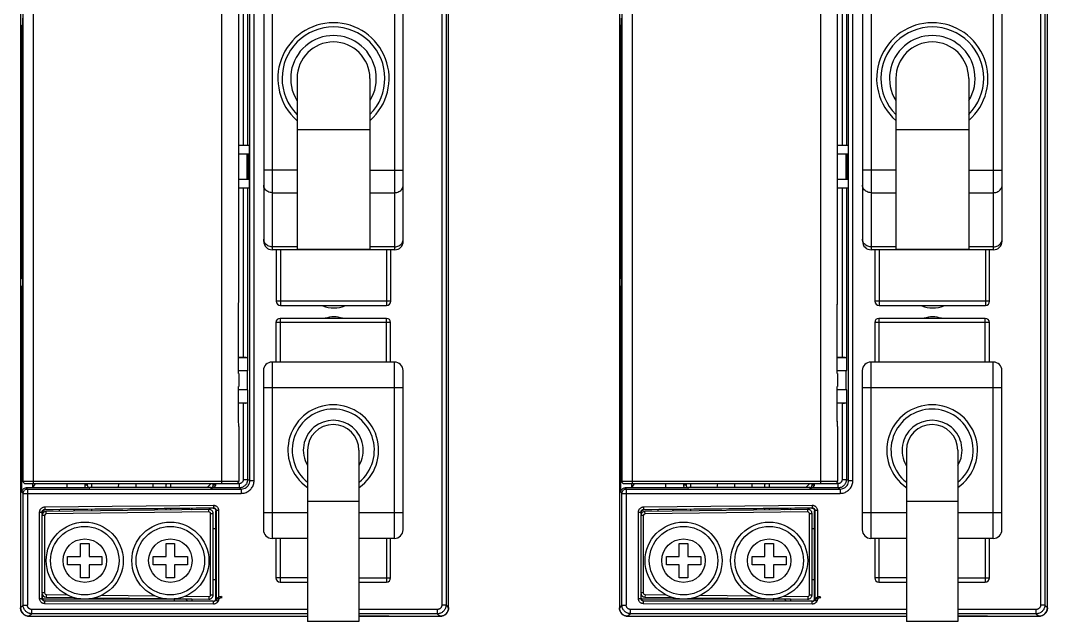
# Model space of a CAD drawing. Header units: millimetres. Extents: x -300 to 4128, y -106 to 2458.
# Drawn here: x 3260.9 to 3380.8, y 1565.4 to 1635.6 of the extents above; entities that cross this region are included whole.
import ezdxf

# ---------------------------------------------------------------- set-up
doc = ezdxf.new("R2010")
doc.units = ezdxf.units.MM

msp = doc.modelspace()

# ---------------------------------------------------------------- linework, layer by layer
at = {"color": 7, "linetype": 'Continuous'}
for p, q in [((3260.868, 1725.922), (3260.868, 1567.027)), ((3310.868, 1567.027), (3310.868, 1725.922)), ((3330.805, 1725.922), (3330.805, 1567.027)), ((3380.805, 1567.027), (3380.805, 1725.922)), ((3310.062, 1692.787), (3310.062, 1567.332)), ((3380, 1692.787), (3380, 1567.332)), ((3310.562, 1692.304), (3310.562, 1567.332)), ((3380.5, 1692.304), (3380.5, 1567.332)), ((3262.353, 1674.527), (3262.353, 1581.527)), ((3284.353, 1674.527), (3284.353, 1581.527)), ((3332.29, 1674.527), (3332.29, 1581.527)), ((3354.29, 1674.527), (3354.29, 1581.527)), ((3261.153, 1674.227), (3261.153, 1581.827)), ((3287.648, 1581.887), (3287.648, 1674.167)), ((3288.148, 1581.887), (3288.148, 1674.167)), ((3331.09, 1674.227), (3331.09, 1581.827)), ((3357.585, 1581.887), (3357.585, 1674.167)), ((3358.085, 1581.887), (3358.085, 1674.167)), ((3286.885, 1659.52), (3286.885, 1621.027)), ((3287.385, 1659.528), (3287.385, 1621.027)), ((3356.822, 1659.519), (3356.822, 1621.027)), ((3357.322, 1659.528), (3357.322, 1621.027)), ((3286.353, 1603.047), (3286.353, 1652.706)), ((3356.29, 1603.047), (3356.29, 1652.706)), ((3290.268, 1648.877), (3290.268, 1608.827)), ((3304.568, 1608.827), (3304.568, 1648.877)), ((3360.205, 1648.877), (3360.205, 1608.827)), ((3374.505, 1608.827), (3374.505, 1648.877)), ((3289.268, 1647.877), (3289.268, 1609.827)), ((3305.568, 1609.827), (3305.568, 1647.877)), ((3359.205, 1647.877), (3359.205, 1609.827)), ((3375.505, 1609.827), (3375.505, 1647.877)), ((3261.095, 1635.088), (3261.034, 1635.027)), ((3261.034, 1633.393), (3261.034, 1635.027)), ((3261.095, 1635.866), (3261.095, 1635.088)), ((3331.032, 1635.088), (3330.971, 1635.027)), ((3330.971, 1633.393), (3330.971, 1635.027)), ((3331.032, 1635.866), (3331.032, 1635.088)), ((3261.153, 1633.512), (3261.032, 1633.391)), ((3261.032, 1605.479), (3261.032, 1633.391)), ((3331.09, 1633.512), (3330.969, 1633.391)), ((3330.969, 1605.479), (3330.969, 1633.391)), ((3293.168, 1628.852), (3293.168, 1608.852)), ((3301.668, 1628.852), (3301.668, 1608.852)), ((3363.105, 1628.852), (3363.105, 1608.852)), ((3371.605, 1628.852), (3371.605, 1608.852)), ((3301.668, 1622.852), (3293.168, 1622.852)), ((3371.605, 1622.852), (3363.105, 1622.852)), ((3287.577, 1621.027), (3286.353, 1621.027)), ((3287.577, 1621.027), (3287.577, 1620.027)), ((3357.515, 1621.027), (3356.29, 1621.027)), ((3357.515, 1621.027), (3357.515, 1620.027)), ((3286.353, 1620.027), (3287.577, 1620.027)), ((3287.308, 1620.027), (3287.308, 1617.027)), ((3287.508, 1617.027), (3287.508, 1620.027)), ((3356.29, 1620.027), (3357.515, 1620.027)), ((3357.245, 1620.027), (3357.245, 1617.027)), ((3357.445, 1617.027), (3357.445, 1620.027)), ((3293.168, 1618.145), (3289.268, 1618.145)), ((3301.668, 1618.145), (3305.568, 1618.145)), ((3363.105, 1618.145), (3359.205, 1618.145)), ((3371.605, 1618.145), (3375.505, 1618.145)), ((3287.577, 1617.027), (3286.353, 1617.027)), ((3287.577, 1617.027), (3287.577, 1616.027)), ((3357.515, 1617.027), (3356.29, 1617.027)), ((3357.515, 1617.027), (3357.515, 1616.027)), ((3287.577, 1616.027), (3286.353, 1616.027)), ((3286.885, 1616.027), (3286.885, 1596.24)), ((3287.385, 1616.027), (3287.385, 1596.231)), ((3357.515, 1616.027), (3356.29, 1616.027)), ((3356.822, 1616.027), (3356.822, 1596.239)), ((3357.322, 1616.027), (3357.322, 1596.231)), ((3290.268, 1615.503), (3293.168, 1615.503)), ((3301.668, 1615.503), (3304.568, 1615.503)), ((3360.205, 1615.503), (3363.105, 1615.503)), ((3371.605, 1615.503), (3374.505, 1615.503)), ((3293.168, 1609.185), (3290.268, 1609.185)), ((3304.568, 1608.827), (3290.268, 1608.827)), ((3290.718, 1608.827), (3290.718, 1602.827)), ((3291.218, 1608.827), (3291.218, 1602.327)), ((3301.668, 1608.852), (3293.168, 1608.852)), ((3304.568, 1609.185), (3301.668, 1609.185)), ((3303.618, 1608.827), (3303.618, 1602.327)), ((3304.118, 1602.827), (3304.118, 1608.827)), ((3363.105, 1609.185), (3360.205, 1609.185)), ((3374.505, 1608.827), (3360.205, 1608.827)), ((3360.655, 1608.827), (3360.655, 1602.827)), ((3361.155, 1608.827), (3361.155, 1602.327)), ((3371.605, 1608.852), (3363.105, 1608.852)), ((3374.505, 1609.185), (3371.605, 1609.185)), ((3373.555, 1608.827), (3373.555, 1602.327)), ((3374.055, 1602.827), (3374.055, 1608.827)), ((3260.868, 1607.527), (3260.906, 1607.527)), ((3260.906, 1598.527), (3260.906, 1607.527)), ((3330.805, 1607.527), (3330.844, 1607.527)), ((3330.844, 1598.527), (3330.844, 1607.527)), ((3261.032, 1605.479), (3261.095, 1605.416)), ((3261.095, 1605.416), (3261.095, 1604.638)), ((3330.969, 1605.479), (3331.032, 1605.416)), ((3331.032, 1605.416), (3331.032, 1604.638)), ((3261.095, 1604.638), (3261.034, 1604.577)), ((3261.034, 1602.943), (3261.034, 1604.577)), ((3331.032, 1604.638), (3330.971, 1604.577)), ((3330.971, 1602.943), (3330.971, 1604.577)), ((3261.153, 1603.062), (3261.032, 1602.941)), ((3261.032, 1585.027), (3261.032, 1602.941)), ((3286.326, 1602.435), (3286.321, 1602.448)), ((3286.321, 1594.377), (3286.321, 1602.448)), ((3286.326, 1594.377), (3286.326, 1602.436)), ((3304.118, 1602.827), (3290.718, 1602.827)), ((3331.09, 1603.062), (3330.969, 1602.941)), ((3330.969, 1585.027), (3330.969, 1602.941)), ((3356.259, 1594.377), (3356.259, 1602.448)), ((3356.263, 1602.435), (3356.259, 1602.448)), ((3356.263, 1594.377), (3356.263, 1602.436)), ((3374.055, 1602.827), (3360.655, 1602.827)), ((3291.218, 1602.327), (3303.618, 1602.327)), ((3361.155, 1602.327), (3373.555, 1602.327)), ((3304.093, 1600.327), (3290.693, 1600.327)), ((3290.693, 1600.327), (3290.693, 1595.727)), ((3303.593, 1600.827), (3291.193, 1600.827)), ((3291.193, 1600.827), (3291.193, 1595.727)), ((3303.593, 1595.727), (3303.593, 1600.827)), ((3304.093, 1595.727), (3304.093, 1600.327)), ((3374.03, 1600.327), (3360.63, 1600.327)), ((3360.63, 1600.327), (3360.63, 1595.727)), ((3373.53, 1600.827), (3361.13, 1600.827)), ((3361.13, 1600.827), (3361.13, 1595.727)), ((3373.53, 1595.727), (3373.53, 1600.827)), ((3374.03, 1595.727), (3374.03, 1600.327)), ((3260.868, 1598.527), (3260.906, 1598.527)), ((3330.805, 1598.527), (3330.844, 1598.527)), ((3286.885, 1596.24), (3286.326, 1596.24)), ((3287.424, 1596.212), (3286.326, 1596.212)), ((3287.385, 1596.231), (3287.424, 1596.212)), ((3287.424, 1594.717), (3287.424, 1596.212)), ((3290.243, 1595.727), (3290.243, 1575.127)), ((3304.543, 1595.727), (3290.243, 1595.727)), ((3304.543, 1575.127), (3304.543, 1595.727)), ((3356.822, 1596.239), (3356.263, 1596.239)), ((3357.361, 1596.212), (3356.263, 1596.212)), ((3357.322, 1596.231), (3357.361, 1596.212)), ((3357.361, 1594.717), (3357.361, 1596.212)), ((3374.48, 1595.727), (3360.18, 1595.727)), ((3360.18, 1595.727), (3360.18, 1575.127)), ((3374.48, 1575.127), (3374.48, 1595.727)), ((3286.321, 1594.377), (3286.353, 1594.377)), ((3286.326, 1594.717), (3287.424, 1594.717)), ((3287.368, 1594.69), (3286.326, 1594.69)), ((3286.353, 1594.377), (3286.353, 1592.877)), ((3287.368, 1594.69), (3287.424, 1594.717)), ((3287.368, 1592.49), (3287.368, 1594.69)), ((3289.243, 1594.727), (3289.243, 1576.127)), ((3305.543, 1576.127), (3305.543, 1594.727)), ((3356.259, 1594.377), (3356.29, 1594.377)), ((3356.263, 1594.717), (3357.361, 1594.717)), ((3357.305, 1594.689), (3356.263, 1594.689)), ((3356.29, 1594.377), (3356.29, 1592.877)), ((3357.305, 1594.689), (3357.361, 1594.717)), ((3357.305, 1592.489), (3357.305, 1594.689)), ((3359.18, 1594.727), (3359.18, 1576.127)), ((3375.48, 1576.127), (3375.48, 1594.727)), ((3286.321, 1592.877), (3286.353, 1592.877)), ((3286.321, 1588.806), (3286.321, 1592.877)), ((3286.326, 1588.818), (3286.326, 1592.877)), ((3356.259, 1592.877), (3356.29, 1592.877)), ((3356.259, 1588.806), (3356.259, 1592.877)), ((3356.263, 1588.818), (3356.263, 1592.877)), ((3287.368, 1592.49), (3286.326, 1592.49)), ((3287.424, 1592.462), (3286.326, 1592.462)), ((3287.368, 1592.49), (3287.424, 1592.462)), ((3287.424, 1590.967), (3287.424, 1592.462)), ((3305.543, 1592.727), (3289.243, 1592.727)), ((3357.305, 1592.489), (3356.263, 1592.489)), ((3357.361, 1592.462), (3356.263, 1592.462)), ((3357.305, 1592.489), (3357.361, 1592.462)), ((3357.361, 1590.967), (3357.361, 1592.462)), ((3375.48, 1592.727), (3359.18, 1592.727)), ((3286.326, 1590.967), (3287.424, 1590.967)), ((3286.885, 1590.94), (3286.326, 1590.94)), ((3286.885, 1590.94), (3286.885, 1582.018)), ((3287.385, 1590.948), (3287.424, 1590.967)), ((3287.385, 1590.948), (3287.385, 1582.018)), ((3356.263, 1590.967), (3357.361, 1590.967)), ((3356.822, 1590.939), (3356.263, 1590.939)), ((3356.822, 1590.939), (3356.822, 1582.018)), ((3357.322, 1590.948), (3357.361, 1590.967)), ((3357.322, 1590.948), (3357.322, 1582.018)), ((3286.321, 1588.806), (3286.326, 1588.819)), ((3286.353, 1588.206), (3286.353, 1581.827)), ((3356.259, 1588.806), (3356.263, 1588.819)), ((3356.29, 1588.206), (3356.29, 1581.827)), ((3261.153, 1585.027), (3261.032, 1585.027)), ((3261.034, 1580.527), (3261.034, 1585.027)), ((3294.393, 1585.427), (3294.393, 1565.427)), ((3300.393, 1585.427), (3300.393, 1565.427)), ((3331.09, 1585.027), (3330.969, 1585.027)), ((3330.971, 1580.527), (3330.971, 1585.027)), ((3364.33, 1585.427), (3364.33, 1565.427)), ((3370.33, 1585.427), (3370.33, 1565.427)), ((3286.885, 1582.018), (3287.385, 1582.018)), ((3287.648, 1581.887), (3287.385, 1582.018)), ((3356.822, 1582.018), (3357.322, 1582.018)), ((3357.585, 1581.887), (3357.322, 1582.018)), ((3261.153, 1581.827), (3286.353, 1581.827)), ((3261.453, 1581.527), (3286.053, 1581.527)), ((3268.446, 1581.027), (3261.534, 1581.027)), ((3261.534, 1581.027), (3261.673, 1580.887)), ((3261.673, 1580.887), (3261.673, 1567.332)), ((3261.673, 1580.887), (3286.648, 1580.887)), ((3262.58, 1581.527), (3262.268, 1581.027)), ((3262.268, 1581.527), (3262.268, 1581.027)), ((3266.268, 1581.527), (3266.268, 1581.027)), ((3268.363, 1581.527), (3268.363, 1581.332)), ((3268.663, 1581.332), (3268.363, 1581.332)), ((3268.663, 1581.527), (3268.663, 1581.332)), ((3283.106, 1581.065), (3268.93, 1581.065)), ((3268.963, 1581.032), (3268.93, 1581.065)), ((3269.168, 1581.527), (3269.168, 1581.065)), ((3272.281, 1581.065), (3272.387, 1581.527)), ((3274.368, 1581.065), (3274.368, 1581.527)), ((3276.368, 1581.065), (3276.368, 1581.527)), ((3277.868, 1581.065), (3277.868, 1581.527)), ((3278.368, 1581.527), (3278.368, 1581.065)), ((3282.656, 1581.065), (3283.118, 1581.527)), ((3283.059, 1581.018), (3283.106, 1581.065)), ((3286.385, 1581.018), (3283.059, 1581.018)), ((3286.385, 1581.518), (3286.053, 1581.518)), ((3286.385, 1581.518), (3286.385, 1581.018)), ((3286.648, 1580.887), (3286.385, 1581.018)), ((3286.648, 1580.887), (3286.648, 1580.387)), ((3287.648, 1581.887), (3288.148, 1581.887)), ((3331.09, 1581.827), (3356.29, 1581.827)), ((3331.39, 1581.527), (3355.99, 1581.527)), ((3331.471, 1581.027), (3331.611, 1580.887)), ((3338.383, 1581.027), (3331.471, 1581.027)), ((3331.611, 1580.887), (3331.611, 1567.332)), ((3331.611, 1580.887), (3356.585, 1580.887)), ((3332.205, 1581.527), (3332.205, 1581.027)), ((3332.518, 1581.527), (3332.205, 1581.027)), ((3336.205, 1581.527), (3336.205, 1581.027)), ((3338.3, 1581.527), (3338.3, 1581.332)), ((3338.6, 1581.332), (3338.3, 1581.332)), ((3338.6, 1581.527), (3338.6, 1581.332)), ((3338.9, 1581.032), (3338.867, 1581.065)), ((3353.043, 1581.065), (3338.867, 1581.065)), ((3339.105, 1581.527), (3339.105, 1581.065)), ((3342.218, 1581.065), (3342.324, 1581.527)), ((3344.305, 1581.065), (3344.305, 1581.527)), ((3346.305, 1581.065), (3346.305, 1581.527)), ((3347.805, 1581.065), (3347.805, 1581.527)), ((3348.305, 1581.527), (3348.305, 1581.065)), ((3352.594, 1581.065), (3353.055, 1581.527)), ((3352.996, 1581.018), (3353.043, 1581.065)), ((3356.322, 1581.018), (3352.996, 1581.018)), ((3356.322, 1581.518), (3355.99, 1581.518)), ((3356.322, 1581.518), (3356.322, 1581.018)), ((3356.585, 1580.887), (3356.322, 1581.018)), ((3356.585, 1580.887), (3356.585, 1580.387)), ((3357.585, 1581.887), (3358.085, 1581.887)), ((3261.034, 1580.527), (3261.173, 1580.387)), ((3261.173, 1567.332), (3261.173, 1580.387)), ((3261.173, 1580.387), (3286.648, 1580.387)), ((3330.971, 1580.527), (3331.111, 1580.387)), ((3331.111, 1567.332), (3331.111, 1580.387)), ((3331.111, 1580.387), (3356.585, 1580.387)), ((3263.69, 1578.801), (3283.395, 1578.996)), ((3263.69, 1578.801), (3263.693, 1578.501)), ((3263.693, 1578.501), (3283.398, 1578.696)), ((3282.862, 1578.521), (3263.862, 1578.283)), ((3265.368, 1578.484), (3265.368, 1578.302)), ((3267.168, 1578.325), (3267.168, 1578.502)), ((3269.168, 1578.521), (3269.168, 1578.35)), ((3277.868, 1578.458), (3277.868, 1578.606)), ((3278.368, 1578.611), (3278.368, 1578.465)), ((3280.077, 1578.486), (3280.22, 1578.629)), ((3280.793, 1578.495), (3280.934, 1578.636)), ((3282.865, 1578.221), (3282.862, 1578.521)), ((3283.395, 1578.996), (3283.398, 1578.696)), ((3283.668, 1578.362), (3283.701, 1578.396)), ((3283.701, 1578.396), (3283.701, 1568.056)), ((3284.001, 1578.396), (3283.701, 1578.396)), ((3284.001, 1578.396), (3284.001, 1568.056)), ((3300.393, 1579.427), (3294.393, 1579.427)), ((3333.628, 1578.801), (3353.333, 1578.996)), ((3333.628, 1578.801), (3333.631, 1578.501)), ((3333.631, 1578.501), (3353.336, 1578.696)), ((3352.799, 1578.521), (3333.799, 1578.283)), ((3335.305, 1578.484), (3335.305, 1578.302)), ((3337.105, 1578.324), (3337.105, 1578.502)), ((3339.105, 1578.521), (3339.105, 1578.349)), ((3347.805, 1578.458), (3347.805, 1578.606)), ((3348.305, 1578.611), (3348.305, 1578.464)), ((3350.014, 1578.486), (3350.157, 1578.629)), ((3350.73, 1578.495), (3350.871, 1578.636)), ((3352.803, 1578.221), (3352.799, 1578.521)), ((3353.333, 1578.996), (3353.336, 1578.696)), ((3353.605, 1578.362), (3353.638, 1578.396)), ((3353.638, 1578.396), (3353.638, 1568.056)), ((3353.938, 1578.396), (3353.638, 1578.396)), ((3353.938, 1578.396), (3353.938, 1568.056)), ((3370.33, 1579.427), (3364.33, 1579.427)), ((3263.096, 1568.105), (3263.096, 1578.201)), ((3263.096, 1578.201), (3263.396, 1578.201)), ((3263.368, 1577.783), (3263.368, 1568.771)), ((3263.668, 1577.783), (3263.368, 1577.783)), ((3263.396, 1577.927), (3263.396, 1578.201)), ((3263.429, 1578.01), (3263.429, 1578.168)), ((3263.455, 1578.048), (3263.455, 1578.17)), ((3263.668, 1577.783), (3263.668, 1568.771)), ((3263.865, 1577.983), (3263.862, 1578.283)), ((3282.865, 1578.221), (3263.865, 1577.983)), ((3283.068, 1568.533), (3283.068, 1578.021)), ((3283.068, 1578.021), (3283.368, 1578.021)), ((3283.368, 1568.533), (3283.368, 1578.021)), ((3283.668, 1568.077), (3283.668, 1578.351)), ((3294.393, 1578.127), (3289.243, 1578.127)), ((3305.543, 1578.127), (3300.393, 1578.127)), ((3333.034, 1568.105), (3333.034, 1578.201)), ((3333.034, 1578.201), (3333.334, 1578.201)), ((3333.305, 1577.783), (3333.305, 1568.771)), ((3333.605, 1577.783), (3333.305, 1577.783)), ((3333.334, 1577.927), (3333.334, 1578.201)), ((3333.367, 1578.01), (3333.367, 1578.168)), ((3333.392, 1578.048), (3333.392, 1578.17)), ((3333.605, 1577.783), (3333.605, 1568.771)), ((3333.803, 1577.983), (3333.799, 1578.283)), ((3352.803, 1578.221), (3333.803, 1577.983)), ((3353.005, 1568.533), (3353.005, 1578.021)), ((3353.005, 1578.021), (3353.305, 1578.021)), ((3353.305, 1568.533), (3353.305, 1578.021)), ((3353.605, 1568.077), (3353.605, 1578.351)), ((3364.33, 1578.127), (3359.18, 1578.127)), ((3375.48, 1578.127), (3370.33, 1578.127)), ((3283.368, 1576.277), (3283.668, 1576.277)), ((3353.305, 1576.277), (3353.605, 1576.277)), ((3294.393, 1575.127), (3290.243, 1575.127)), ((3290.693, 1575.127), (3290.693, 1570.527)), ((3291.193, 1575.127), (3291.193, 1570.027)), ((3304.543, 1575.127), (3300.393, 1575.127)), ((3303.593, 1575.127), (3303.593, 1570.027)), ((3304.093, 1570.527), (3304.093, 1575.127)), ((3364.33, 1575.127), (3360.18, 1575.127)), ((3360.63, 1575.127), (3360.63, 1570.527)), ((3361.13, 1575.127), (3361.13, 1570.027)), ((3374.48, 1575.127), (3370.33, 1575.127)), ((3373.53, 1575.127), (3373.53, 1570.027)), ((3374.03, 1570.527), (3374.03, 1575.127)), ((3267.868, 1574.527), (3268.868, 1574.527)), ((3267.868, 1573.027), (3267.868, 1574.527)), ((3268.868, 1574.527), (3268.868, 1573.027)), ((3277.868, 1574.527), (3278.868, 1574.527)), ((3277.868, 1573.027), (3277.868, 1574.527)), ((3278.868, 1574.527), (3278.868, 1573.027)), ((3337.805, 1574.527), (3338.805, 1574.527)), ((3337.805, 1573.027), (3337.805, 1574.527)), ((3338.805, 1574.527), (3338.805, 1573.027)), ((3347.805, 1574.527), (3348.805, 1574.527)), ((3347.805, 1573.027), (3347.805, 1574.527)), ((3348.805, 1574.527), (3348.805, 1573.027)), ((3266.368, 1573.027), (3267.868, 1573.027)), ((3266.368, 1572.027), (3266.368, 1573.027)), ((3268.868, 1573.027), (3270.368, 1573.027)), ((3270.368, 1573.027), (3270.368, 1572.027)), ((3276.368, 1573.027), (3277.868, 1573.027)), ((3276.368, 1572.027), (3276.368, 1573.027)), ((3278.868, 1573.027), (3280.368, 1573.027)), ((3280.368, 1573.027), (3280.368, 1572.027)), ((3336.305, 1573.027), (3337.805, 1573.027)), ((3336.305, 1572.027), (3336.305, 1573.027)), ((3338.805, 1573.027), (3340.305, 1573.027)), ((3340.305, 1573.027), (3340.305, 1572.027)), ((3346.305, 1573.027), (3347.805, 1573.027)), ((3346.305, 1572.027), (3346.305, 1573.027)), ((3348.805, 1573.027), (3350.305, 1573.027)), ((3350.305, 1573.027), (3350.305, 1572.027)), ((3267.868, 1572.027), (3266.368, 1572.027)), ((3267.868, 1570.527), (3267.868, 1572.027)), ((3270.368, 1572.027), (3268.868, 1572.027)), ((3268.868, 1572.027), (3268.868, 1570.527)), ((3277.868, 1572.027), (3276.368, 1572.027)), ((3277.868, 1570.527), (3277.868, 1572.027)), ((3280.368, 1572.027), (3278.868, 1572.027)), ((3278.868, 1572.027), (3278.868, 1570.527)), ((3337.805, 1572.027), (3336.305, 1572.027)), ((3337.805, 1570.527), (3337.805, 1572.027)), ((3340.305, 1572.027), (3338.805, 1572.027)), ((3338.805, 1572.027), (3338.805, 1570.527)), ((3347.805, 1572.027), (3346.305, 1572.027)), ((3347.805, 1570.527), (3347.805, 1572.027)), ((3350.305, 1572.027), (3348.805, 1572.027)), ((3348.805, 1572.027), (3348.805, 1570.527)), ((3268.868, 1570.527), (3267.868, 1570.527)), ((3278.868, 1570.527), (3277.868, 1570.527)), ((3283.668, 1570.277), (3283.368, 1570.277)), ((3294.393, 1570.527), (3290.693, 1570.527)), ((3291.193, 1570.027), (3294.393, 1570.027)), ((3300.393, 1570.527), (3304.093, 1570.527)), ((3300.393, 1570.027), (3303.593, 1570.027)), ((3338.805, 1570.527), (3337.805, 1570.527)), ((3348.805, 1570.527), (3347.805, 1570.527)), ((3353.605, 1570.277), (3353.305, 1570.277)), ((3364.33, 1570.527), (3360.63, 1570.527)), ((3361.13, 1570.027), (3364.33, 1570.027)), ((3370.33, 1570.527), (3374.03, 1570.527)), ((3370.33, 1570.027), (3373.53, 1570.027)), ((3263.096, 1568.105), (3263.396, 1568.105)), ((3263.668, 1568.771), (3263.368, 1568.771)), ((3263.396, 1568.105), (3263.396, 1568.627)), ((3263.429, 1568.138), (3263.429, 1568.544)), ((3263.43, 1568.138), (3263.431, 1568.542)), ((3280.868, 1568.027), (3263.459, 1568.027)), ((3263.729, 1567.838), (3263.695, 1567.805)), ((3283.4, 1567.756), (3263.695, 1567.805)), ((3263.695, 1567.505), (3263.695, 1567.805)), ((3283.368, 1567.783), (3263.729, 1567.838)), ((3263.865, 1568.571), (3263.862, 1568.271)), ((3263.862, 1568.271), (3267.072, 1568.231)), ((3263.865, 1568.571), (3266.304, 1568.54)), ((3269.563, 1568.2), (3277.64, 1568.099)), ((3269.668, 1568.198), (3269.668, 1568.127)), ((3269.668, 1568.127), (3274.868, 1568.127)), ((3270.327, 1568.49), (3276.57, 1568.412)), ((3270.489, 1568.027), (3270.599, 1568.127)), ((3273.836, 1568.146), (3273.836, 1568.027)), ((3273.868, 1568.146), (3273.868, 1568.027)), ((3277.28, 1568.103), (3277.308, 1568.073)), ((3278.868, 1567.796), (3278.868, 1568.027)), ((3278.984, 1568.082), (3282.862, 1568.033)), ((3280.074, 1568.368), (3282.865, 1568.333)), ((3280.403, 1567.791), (3280.168, 1568.027)), ((3280.575, 1568.027), (3280.575, 1568.062)), ((3280.868, 1568.058), (3280.868, 1567.79)), ((3282.865, 1568.333), (3282.862, 1568.033)), ((3283.068, 1568.533), (3283.368, 1568.533)), ((3283.4, 1567.756), (3283.367, 1567.789)), ((3283.4, 1567.456), (3283.4, 1567.756)), ((3283.701, 1568.056), (3283.668, 1568.089)), ((3284.001, 1568.056), (3283.701, 1568.056)), ((3283.764, 1567.868), (3283.905, 1567.727)), ((3284.405, 1568.227), (3284.272, 1568.36)), ((3333.034, 1568.105), (3333.334, 1568.105)), ((3333.605, 1568.771), (3333.305, 1568.771)), ((3333.334, 1568.105), (3333.334, 1568.627)), ((3333.367, 1568.138), (3333.367, 1568.544)), ((3333.368, 1568.138), (3333.369, 1568.542)), ((3350.805, 1568.027), (3333.396, 1568.027)), ((3333.632, 1567.505), (3333.633, 1567.805)), ((3333.666, 1567.838), (3333.633, 1567.805)), ((3353.338, 1567.756), (3333.633, 1567.805)), ((3353.305, 1567.783), (3333.666, 1567.838)), ((3333.803, 1568.571), (3333.799, 1568.271)), ((3333.799, 1568.271), (3337.009, 1568.231)), ((3333.803, 1568.571), (3336.241, 1568.54)), ((3339.5, 1568.2), (3347.577, 1568.099)), ((3339.605, 1568.198), (3339.605, 1568.127)), ((3339.605, 1568.127), (3344.805, 1568.127)), ((3340.265, 1568.49), (3346.508, 1568.412)), ((3340.426, 1568.027), (3340.536, 1568.127)), ((3343.773, 1568.146), (3343.773, 1568.027)), ((3343.805, 1568.146), (3343.805, 1568.027)), ((3347.218, 1568.103), (3347.245, 1568.073)), ((3348.805, 1567.796), (3348.805, 1568.027)), ((3348.922, 1568.082), (3352.799, 1568.033)), ((3350.012, 1568.368), (3352.803, 1568.333)), ((3350.341, 1567.791), (3350.105, 1568.027)), ((3350.512, 1568.027), (3350.512, 1568.062)), ((3350.805, 1568.058), (3350.805, 1567.79)), ((3352.803, 1568.333), (3352.799, 1568.033)), ((3353.005, 1568.533), (3353.305, 1568.533)), ((3353.338, 1567.756), (3353.304, 1567.789)), ((3353.337, 1567.456), (3353.338, 1567.756)), ((3353.638, 1568.056), (3353.605, 1568.089)), ((3353.938, 1568.056), (3353.638, 1568.056)), ((3353.701, 1567.868), (3353.843, 1567.727)), ((3354.342, 1568.227), (3354.21, 1568.36)), ((3261.173, 1567.332), (3260.868, 1567.027)), ((3261.173, 1567.332), (3261.673, 1567.332)), ((3294.393, 1566.833), (3262.173, 1566.833)), ((3262.173, 1566.333), (3262.173, 1566.833)), ((3283.4, 1567.456), (3263.695, 1567.505)), ((3309.562, 1566.833), (3300.393, 1566.833)), ((3309.562, 1566.333), (3309.562, 1566.833)), ((3310.562, 1567.332), (3310.062, 1567.332)), ((3310.562, 1567.332), (3310.868, 1567.027)), ((3331.111, 1567.332), (3330.805, 1567.027)), ((3331.111, 1567.332), (3331.611, 1567.332)), ((3364.33, 1566.833), (3332.111, 1566.833)), ((3332.111, 1566.333), (3332.111, 1566.833)), ((3353.337, 1567.456), (3333.632, 1567.505)), ((3379.5, 1566.833), (3370.33, 1566.833)), ((3379.5, 1566.333), (3379.5, 1566.833)), ((3380.5, 1567.332), (3380, 1567.332)), ((3380.5, 1567.332), (3380.805, 1567.027)), ((3262.173, 1566.333), (3261.868, 1566.027)), ((3261.868, 1566.027), (3294.393, 1566.027)), ((3294.393, 1566.333), (3262.173, 1566.333)), ((3300.393, 1565.427), (3294.393, 1565.427)), ((3309.562, 1566.333), (3300.393, 1566.333)), ((3300.393, 1566.065), (3303.868, 1566.065)), ((3300.393, 1566.027), (3309.868, 1566.027)), ((3303.868, 1566.027), (3303.868, 1566.065)), ((3309.562, 1566.333), (3309.868, 1566.027)), ((3332.111, 1566.333), (3331.805, 1566.027)), ((3331.805, 1566.027), (3364.33, 1566.027)), ((3364.33, 1566.333), (3332.111, 1566.333)), ((3370.33, 1565.427), (3364.33, 1565.427)), ((3379.5, 1566.333), (3370.33, 1566.333)), ((3370.33, 1566.065), (3373.805, 1566.065)), ((3370.33, 1566.027), (3379.805, 1566.027)), ((3373.805, 1566.027), (3373.805, 1566.065)), ((3379.5, 1566.333), (3379.805, 1566.027))]:
    msp.add_line(p, q, dxfattribs=at)
for centre, radius in [((3268.368, 1572.527), 4.5), ((3268.368, 1572.527), 4), ((3278.368, 1572.527), 4.5), ((3278.368, 1572.527), 4), ((3338.305, 1572.527), 4.5), ((3338.305, 1572.527), 4), ((3348.305, 1572.527), 4.5), ((3348.305, 1572.527), 4), ((3268.368, 1572.527), 2.537), ((3278.368, 1572.527), 2.537), ((3338.305, 1572.527), 2.537), ((3348.305, 1572.527), 2.537)]:
    msp.add_circle(centre, radius, dxfattribs=at)
for centre, radius, start, end in [((3297.418, 1628.852), 6.5, 311.03496, 228.96504), ((3297.418, 1628.852), 6, 315.2713, 224.72879), ((3367.355, 1628.852), 6.5, 311.03496, 228.96504), ((3367.355, 1628.852), 6, 315.2713, 224.72879), ((3297.418, 1628.852), 5, 328.70037, 211.29963), ((3367.355, 1628.852), 5, 328.70037, 211.29963), ((3297.418, 1628.852), 4.25, 0, 180), ((3367.355, 1628.852), 4.25, 0, 180), ((3290.268, 1609.827), 1, 180, 270), ((3304.568, 1609.827), 1, 270, 0), ((3360.205, 1609.827), 1, 180, 270), ((3374.505, 1609.827), 1, 270, 0), ((3291.218, 1602.827), 0.5, 180, 270), ((3303.618, 1602.827), 0.5, 270, 0), ((3361.155, 1602.827), 0.5, 180, 270), ((3373.555, 1602.827), 0.5, 270, 0), ((3297.468, 1605.352), 3.317, 247.10304, 292.90247), ((3367.405, 1605.352), 3.317, 247.10304, 292.90247), ((3291.193, 1600.327), 0.5, 90, 180), ((3297.468, 1597.677), 3.317, 72.26015, 107.76051), ((3303.593, 1600.327), 0.5, 0, 90), ((3361.13, 1600.327), 0.5, 90, 180), ((3367.405, 1597.677), 3.317, 72.26015, 107.76051), ((3373.53, 1600.327), 0.5, 0, 90), ((3290.243, 1594.727), 1, 90, 180), ((3304.543, 1594.727), 1, 0, 90), ((3360.18, 1594.727), 1, 90, 180), ((3374.48, 1594.727), 1, 0, 90), ((3297.393, 1585.427), 5.3, 304.6163, 235.37235), ((3367.33, 1585.427), 5.3, 304.6163, 235.37235), ((3297.393, 1585.427), 4.8, 308.77013, 231.25459), ((3367.33, 1585.427), 4.8, 308.77013, 231.25459), ((3297.393, 1585.427), 3.5, 329.56273, 210.43727), ((3297.393, 1585.427), 3, 0, 180), ((3367.33, 1585.427), 3.5, 329.56273, 210.43727), ((3367.33, 1585.427), 3, 0, 180), ((3261.453, 1581.827), 0.3, 180, 270), ((3286.053, 1581.827), 0.3, 270, 0), ((3331.39, 1581.827), 0.3, 180, 270), ((3355.99, 1581.827), 0.3, 270, 0), ((3282.868, 1578.021), 0.5, 0, 90.71616), ((3352.805, 1578.021), 0.5, 0, 90.71616), ((3263.868, 1577.783), 0.5, 90.71616, 180), ((3263.868, 1577.783), 0.2, 90.71616, 180), ((3282.868, 1578.021), 0.2, 0, 90.71616), ((3333.805, 1577.783), 0.5, 90.71616, 180), ((3333.805, 1577.783), 0.2, 90.71616, 180), ((3352.805, 1578.021), 0.2, 0, 90.71616), ((3290.243, 1576.127), 1, 180, 270), ((3304.543, 1576.127), 1, 270, 0), ((3360.18, 1576.127), 1, 180, 270), ((3374.48, 1576.127), 1, 270, 0), ((3291.193, 1570.527), 0.5, 180, 270), ((3303.593, 1570.527), 0.5, 270, 0), ((3361.13, 1570.527), 0.5, 180, 270), ((3373.53, 1570.527), 0.5, 270, 0), ((3263.868, 1568.771), 0.5, 180, 269.28384), ((3263.868, 1568.771), 0.2, 180, 269.28384), ((3269.668, 1568.627), 0.5, 246.36286, 270), ((3282.868, 1568.533), 0.5, 269.28384, 0), ((3282.868, 1568.533), 0.2, 269.28384, 0), ((3333.805, 1568.771), 0.5, 180, 269.28384), ((3333.805, 1568.771), 0.2, 180, 269.28384), ((3339.605, 1568.627), 0.5, 246.36286, 270), ((3352.805, 1568.533), 0.5, 269.28384, 0), ((3352.805, 1568.533), 0.2, 269.28384, 0), ((3261.868, 1567.027), 1, 180, 270), ((3309.868, 1567.027), 1, 270, 0), ((3331.805, 1567.027), 1, 180, 270), ((3379.805, 1567.027), 1, 270, 0)]:
    msp.add_arc(centre, radius, start, end, dxfattribs=at)
for points, start_tangent, end_tangent in [([(3261.148, 1634.792), (3261.074, 1634.877), (3261.034, 1635.027)], (-0.7849729, 0.6195301), (0, 1)), ([(3261.153, 1635.089), (3261.119, 1635.089), (3261.095, 1635.088)], (-0.9991369, -0.0415377), (-0.9292574, -0.369433)), ([(3261.148, 1634.917), (3261.135, 1634.938), (3261.095, 1635.088)], (-0.5690216, 0.8223226), (-0.0003046, 1)), ([(3331.085, 1634.791), (3331.011, 1634.877), (3330.971, 1635.027)], (-0.7849729, 0.6195301), (0, 1)), ([(3331.09, 1635.089), (3331.056, 1635.089), (3331.032, 1635.088)], (-0.9991369, -0.0415377), (-0.9292574, -0.369433)), ([(3331.086, 1634.917), (3331.072, 1634.938), (3331.032, 1635.088)], (-0.5690216, 0.8223226), (-0.0003046, 1)), ([(3290.268, 1615.503), (3290.009, 1615.533), (3289.768, 1615.621), (3289.561, 1615.761), (3289.402, 1615.943), (3289.302, 1616.156), (3289.268, 1616.384)], (-1, 0), (0, 1)), ([(3304.568, 1615.503), (3304.827, 1615.533), (3305.068, 1615.621), (3305.275, 1615.761), (3305.434, 1615.943), (3305.534, 1616.156), (3305.568, 1616.384)], (1, 0), (0, 1)), ([(3360.205, 1615.503), (3359.946, 1615.533), (3359.705, 1615.621), (3359.498, 1615.761), (3359.339, 1615.943), (3359.239, 1616.156), (3359.205, 1616.384)], (-1, 0), (0, 1)), ([(3374.505, 1615.503), (3374.764, 1615.533), (3375.005, 1615.621), (3375.212, 1615.761), (3375.371, 1615.943), (3375.471, 1616.156), (3375.505, 1616.384)], (1, 0), (0, 1)), ([(3290.268, 1609.185), (3290.009, 1609.215), (3289.768, 1609.303), (3289.561, 1609.443), (3289.402, 1609.625), (3289.302, 1609.837), (3289.268, 1610.065)], (-1, 0), (0, 1)), ([(3304.568, 1609.185), (3304.827, 1609.215), (3305.068, 1609.303), (3305.275, 1609.443), (3305.434, 1609.625), (3305.534, 1609.837)], (1, 0), (0.2906709, 0.9568231)), ([(3305.534, 1609.837), (3305.568, 1610.065)], (0.2906709, 0.9568231), (0, 1)), ([(3360.205, 1609.185), (3359.946, 1609.215), (3359.705, 1609.303), (3359.498, 1609.442), (3359.339, 1609.625), (3359.239, 1609.837), (3359.205, 1610.065)], (-1, 0), (0, 1)), ([(3374.505, 1609.185), (3374.764, 1609.215), (3375.005, 1609.303), (3375.212, 1609.442), (3375.371, 1609.625), (3375.471, 1609.837)], (1, 0), (0.2906709, 0.9568231)), ([(3375.471, 1609.837), (3375.505, 1610.065)], (0.2906709, 0.9568231), (0, 1)), ([(3261.032, 1605.479), (3261.072, 1605.629), (3261.148, 1605.716)], (0, 1), (0.7901736, 0.612883)), ([(3261.148, 1605.587), (3261.135, 1605.566), (3261.095, 1605.416)], (-0.5690217, -0.8223225), (-0.0003046, -1)), ([(3261.095, 1605.416), (3261.14, 1605.414), (3261.153, 1605.415)], (0.9282475, -0.3719631), (0.9996401, 0.0268277)), ([(3330.969, 1605.479), (3331.009, 1605.629), (3331.085, 1605.716)], (0, 1), (0.7901736, 0.612883)), ([(3331.086, 1605.587), (3331.072, 1605.566), (3331.032, 1605.416)], (-0.5690217, -0.8223225), (-0.0003046, -1)), ([(3331.032, 1605.416), (3331.077, 1605.414), (3331.09, 1605.415)], (0.9282475, -0.3719631), (0.9996401, 0.0268277)), ([(3261.148, 1604.342), (3261.074, 1604.427), (3261.034, 1604.577)], (-0.7849729, 0.6195301), (0, 1)), ([(3261.153, 1604.639), (3261.119, 1604.639), (3261.095, 1604.638)], (-0.9991369, -0.0415377), (-0.9292574, -0.369433)), ([(3261.148, 1604.467), (3261.135, 1604.488), (3261.095, 1604.638)], (-0.5690216, 0.8223226), (-0.0003046, 1)), ([(3331.085, 1604.341), (3331.011, 1604.427), (3330.971, 1604.577)], (-0.7849729, 0.6195301), (0, 1)), ([(3331.09, 1604.639), (3331.056, 1604.639), (3331.032, 1604.638)], (-0.9991369, -0.0415377), (-0.9292574, -0.369433)), ([(3331.086, 1604.467), (3331.072, 1604.488), (3331.032, 1604.638)], (-0.5690216, 0.8223226), (-0.0003046, 1)), ([(3286.321, 1602.448), (3286.345, 1602.74), (3286.353, 1603.047)], (0.1048684, 0.9944861), (0.0001261, 1)), ([(3286.326, 1602.434), (3286.327, 1602.447)], (0.0873967, 0.9961736), (0.085413, 0.9963456)), ([(3286.327, 1602.447), (3286.337, 1602.573), (3286.351, 1602.874), (3286.353, 1603.047)], (0.085413, 0.9963456), (0.000108, 1)), ([(3356.259, 1602.448), (3356.282, 1602.74), (3356.29, 1603.047)], (0.1048684, 0.9944861), (0.0001261, 1)), ([(3356.263, 1602.434), (3356.265, 1602.447)], (0.0873967, 0.9961736), (0.085413, 0.9963456)), ([(3356.265, 1602.447), (3356.274, 1602.573), (3356.288, 1602.874), (3356.29, 1603.047)], (0.085413, 0.9963456), (0.000108, 1)), ([(3287.385, 1596.231), (3287.342, 1596.234), (3287.232, 1596.237), (3287.073, 1596.239), (3286.885, 1596.24)], (-0.8944817, 0.4471046), (-1, 0)), ([(3357.322, 1596.231), (3357.279, 1596.234), (3357.17, 1596.237), (3357.01, 1596.239), (3356.822, 1596.239)], (-0.8944817, 0.4471046), (-1, 0)), ([(3286.885, 1590.94), (3287.073, 1590.94), (3287.232, 1590.942), (3287.342, 1590.945), (3287.385, 1590.948)], (1, 0), (0.8944817, 0.4471046)), ([(3356.822, 1590.939), (3357.01, 1590.94), (3357.17, 1590.942), (3357.279, 1590.945), (3357.322, 1590.948)], (1, 0), (0.8944817, 0.4471046)), ([(3286.353, 1588.206), (3286.344, 1588.518), (3286.321, 1588.806)], (-0.0000029, 1), (-0.1048733, 0.9944856)), ([(3286.327, 1588.807), (3286.326, 1588.82)], (-0.0854524, 0.9963423), (-0.0874217, 0.9961714)), ([(3286.353, 1588.206), (3286.351, 1588.368), (3286.338, 1588.668), (3286.327, 1588.807)], (0.0000387, 1), (-0.0854524, 0.9963423)), ([(3356.29, 1588.206), (3356.282, 1588.518), (3356.259, 1588.806)], (-0.0000029, 1), (-0.1048733, 0.9944856)), ([(3356.265, 1588.807), (3356.263, 1588.82)], (-0.0854524, 0.9963423), (-0.0874217, 0.9961714)), ([(3356.29, 1588.206), (3356.288, 1588.367), (3356.275, 1588.668), (3356.265, 1588.807)], (0.0000387, 1), (-0.0854524, 0.9963423)), ([(3287.385, 1582.018), (3287.376, 1581.889), (3287.352, 1581.764), (3287.311, 1581.641), (3287.25, 1581.517), (3287.167, 1581.396), (3287.059, 1581.28), (3286.922, 1581.175), (3286.759, 1581.091), (3286.576, 1581.037), (3286.385, 1581.018)], (-0.0003135, -1), (-1, -0.0002872)), ([(3286.885, 1582.018), (3286.881, 1581.953), (3286.869, 1581.891), (3286.848, 1581.83), (3286.818, 1581.768), (3286.776, 1581.707), (3286.722, 1581.649), (3286.654, 1581.597), (3286.572, 1581.555), (3286.481, 1581.528), (3286.385, 1581.518)], (-0.0000186, -1), (-1, 0.0000703)), ([(3356.822, 1582.018), (3356.818, 1581.953), (3356.806, 1581.891), (3356.785, 1581.829), (3356.755, 1581.768), (3356.714, 1581.707), (3356.659, 1581.649), (3356.591, 1581.597), (3356.509, 1581.555), (3356.418, 1581.528), (3356.322, 1581.518)], (-0.0000186, -1), (-1, 0.0000703)), ([(3357.322, 1582.018), (3357.314, 1581.889), (3357.289, 1581.764), (3357.248, 1581.641), (3357.187, 1581.517), (3357.105, 1581.396), (3356.996, 1581.28), (3356.859, 1581.175), (3356.696, 1581.091), (3356.514, 1581.037), (3356.322, 1581.018)], (-0.0003135, -1), (-1, -0.0002872)), ([(3261.034, 1580.527), (3261.072, 1580.718), (3261.18, 1580.881), (3261.342, 1580.989), (3261.534, 1581.027)], (0, 1), (1, 0)), ([(3261.173, 1580.387), (3261.183, 1580.485), (3261.216, 1580.59), (3261.278, 1580.694), (3261.375, 1580.788), (3261.507, 1580.859), (3261.673, 1580.887)], (0.0003046, 1), (1, 0.0003046)), ([(3268.363, 1581.332), (3268.367, 1581.264), (3268.38, 1581.189), (3268.405, 1581.11)], (0.0000101, -1), (0.371418, -0.9284658)), ([(3268.405, 1581.11), (3268.446, 1581.027)], (0.371418, -0.9284658), (0.5089078, -0.8608211)), ([(3268.628, 1581.028), (3268.446, 1581.027)], (-0.9999728, -0.0073716), (-1, 0.0000003)), ([(3268.963, 1581.032), (3268.8, 1581.03), (3268.628, 1581.028)], (-0.9998474, -0.017468), (-0.9999728, -0.0073716)), ([(3268.663, 1581.332), (3268.665, 1581.296), (3268.672, 1581.256), (3268.687, 1581.214)], (0.0003111, -1), (0.3949433, -0.9187055)), ([(3268.687, 1581.214), (3268.71, 1581.17), (3268.744, 1581.127), (3268.75, 1581.12)], (0.3949433, -0.9187055), (0.706504, -0.707709)), ([(3268.717, 1581.153), (3268.78, 1581.106)], (0.7071068, -0.7071068), (0.867064, -0.4981968)), ([(3268.75, 1581.12), (3268.787, 1581.089), (3268.84, 1581.058), (3268.9, 1581.039), (3268.963, 1581.032)], (0.706504, -0.707709), (1, -0.0002622)), ([(3268.78, 1581.106), (3268.93, 1581.065)], (0.867064, -0.4981968), (1, 0)), ([(3277.868, 1581.277), (3277.908, 1581.474)], (0, 1), (0.3935544, 0.9193013)), ([(3283.059, 1581.018), (3283.163, 1581.025), (3283.256, 1581.041), (3283.336, 1581.063), (3283.407, 1581.089), (3283.468, 1581.119), (3283.52, 1581.152), (3283.564, 1581.187), (3283.599, 1581.224)], (0.9999233, 0.0123824), (0.6543562, 0.7561865)), ([(3283.106, 1581.065), (3283.256, 1581.106), (3283.277, 1581.119)], (1, 0), (0.8219276, 0.569592)), ([(3283.28, 1581.115), (3283.294, 1581.13), (3283.317, 1581.159), (3283.335, 1581.188)], (0.7066914, 0.7075219), (0.4797745, 0.8773918)), ([(3283.335, 1581.188), (3283.35, 1581.219), (3283.361, 1581.252), (3283.369, 1581.289)], (0.4797745, 0.8773918), (0.152666, 0.9882778)), ([(3283.369, 1581.289), (3283.373, 1581.332)], (0.152666, 0.9882778), (0.0086662, 0.9999624)), ([(3283.373, 1581.332), (3283.411, 1581.367), (3283.521, 1581.393)], (-0.0726916, 0.9973545), (0.9937509, 0.1116207)), ([(3283.373, 1581.428), (3283.373, 1581.518)], (0.0019762, 0.999998), (-0.0000047, 1)), ([(3283.373, 1581.332), (3283.373, 1581.428)], (0.004175, 0.9999913), (0.0019762, 0.999998)), ([(3283.521, 1581.393), (3283.673, 1581.402)], (0.9937509, 0.1116207), (0.9999922, -0.0039524)), ([(3283.599, 1581.224), (3283.628, 1581.261)], (0.6543562, 0.7561865), (0.5463375, 0.8375651)), ([(3283.628, 1581.261), (3283.65, 1581.302), (3283.666, 1581.348), (3283.673, 1581.402)], (0.5463375, 0.8375651), (0.0067909, 0.9999769)), ([(3283.673, 1581.402), (3283.673, 1581.462), (3283.673, 1581.518)], (0.0066835, 0.9999777), (0.0000004, 1)), ([(3286.648, 1580.387), (3287.112, 1580.461), (3287.53, 1580.674), (3287.861, 1581.006), (3288.074, 1581.423), (3288.148, 1581.887)], (1, -0.0001157), (0.0000935, 1)), ([(3286.648, 1580.887), (3286.957, 1580.936), (3287.236, 1581.078), (3287.457, 1581.299), (3287.599, 1581.577), (3287.648, 1581.887)], (0.9999999, -0.0003345), (-0.0002775, 1)), ([(3330.971, 1580.527), (3331.009, 1580.718), (3331.117, 1580.881), (3331.28, 1580.989), (3331.471, 1581.027)], (0, 1), (1, 0)), ([(3331.111, 1580.387), (3331.121, 1580.485), (3331.154, 1580.59), (3331.216, 1580.694), (3331.312, 1580.788), (3331.444, 1580.859), (3331.611, 1580.887)], (0.0003046, 1), (1, 0.0003046)), ([(3338.3, 1581.332), (3338.304, 1581.264), (3338.317, 1581.189), (3338.343, 1581.11)], (0.0000101, -1), (0.371418, -0.9284658)), ([(3338.343, 1581.11), (3338.383, 1581.027)], (0.371418, -0.9284658), (0.5089078, -0.8608211)), ([(3338.565, 1581.028), (3338.383, 1581.027)], (-0.9999728, -0.0073716), (-1, 0.0000003)), ([(3338.9, 1581.032), (3338.738, 1581.03), (3338.565, 1581.028)], (-0.9998474, -0.017468), (-0.9999728, -0.0073716)), ([(3338.6, 1581.332), (3338.602, 1581.296), (3338.61, 1581.256), (3338.624, 1581.214)], (0.0003111, -1), (0.3949433, -0.9187055)), ([(3338.624, 1581.214), (3338.648, 1581.17), (3338.681, 1581.127), (3338.688, 1581.12)], (0.3949433, -0.9187055), (0.706504, -0.707709)), ([(3338.655, 1581.153), (3338.717, 1581.106)], (0.7071068, -0.7071068), (0.867064, -0.4981968)), ([(3338.688, 1581.12), (3338.725, 1581.089), (3338.778, 1581.058), (3338.837, 1581.039), (3338.9, 1581.032)], (0.706504, -0.707709), (1, -0.0002622)), ([(3338.717, 1581.106), (3338.867, 1581.065)], (0.867064, -0.4981968), (1, 0)), ([(3347.805, 1581.277), (3347.846, 1581.474)], (0, 1), (0.3935544, 0.9193013)), ([(3352.996, 1581.018), (3353.101, 1581.025), (3353.193, 1581.041), (3353.274, 1581.062), (3353.344, 1581.089), (3353.405, 1581.119), (3353.457, 1581.152), (3353.501, 1581.187), (3353.537, 1581.224)], (0.9999233, 0.0123824), (0.6543562, 0.7561865)), ([(3353.043, 1581.065), (3353.193, 1581.106), (3353.215, 1581.119)], (1, 0), (0.8219276, 0.569592)), ([(3353.218, 1581.115), (3353.232, 1581.13), (3353.254, 1581.159), (3353.272, 1581.188)], (0.7066914, 0.7075219), (0.4797745, 0.8773918)), ([(3353.272, 1581.188), (3353.287, 1581.219), (3353.298, 1581.252), (3353.307, 1581.289)], (0.4797745, 0.8773918), (0.152666, 0.9882778)), ([(3353.307, 1581.289), (3353.31, 1581.332)], (0.152666, 0.9882778), (0.0086662, 0.9999624)), ([(3353.31, 1581.332), (3353.349, 1581.367), (3353.459, 1581.393)], (-0.0726916, 0.9973545), (0.9937509, 0.1116207)), ([(3353.31, 1581.428), (3353.311, 1581.518)], (0.0019762, 0.999998), (-0.0000047, 1)), ([(3353.31, 1581.332), (3353.31, 1581.428)], (0.004175, 0.9999913), (0.0019762, 0.999998)), ([(3353.459, 1581.393), (3353.61, 1581.402)], (0.9937509, 0.1116207), (0.9999922, -0.0039524)), ([(3353.537, 1581.224), (3353.565, 1581.261)], (0.6543562, 0.7561865), (0.5463375, 0.8375651)), ([(3353.565, 1581.261), (3353.588, 1581.302), (3353.604, 1581.348), (3353.61, 1581.402)], (0.5463375, 0.8375651), (0.0067909, 0.9999769)), ([(3353.61, 1581.402), (3353.61, 1581.462), (3353.61, 1581.518)], (0.0066835, 0.9999777), (0.0000004, 1)), ([(3356.585, 1580.887), (3356.895, 1580.936), (3357.173, 1581.078), (3357.394, 1581.299), (3357.536, 1581.577), (3357.585, 1581.887)], (0.9999999, -0.0003345), (-0.0002775, 1)), ([(3356.585, 1580.387), (3357.049, 1580.461), (3357.467, 1580.674), (3357.799, 1581.006), (3358.011, 1581.423), (3358.085, 1581.887)], (1, -0.0001157), (0.0000935, 1)), ([(3263.096, 1578.201), (3263.103, 1578.292), (3263.126, 1578.389), (3263.17, 1578.49), (3263.237, 1578.587), (3263.327, 1578.674), (3263.436, 1578.742), (3263.559, 1578.785), (3263.69, 1578.801)], (-0.0000028, 1), (0.9999509, 0.0099084)), ([(3263.396, 1578.201), (3263.4, 1578.246), (3263.411, 1578.295), (3263.433, 1578.346), (3263.467, 1578.394), (3263.511, 1578.438), (3263.566, 1578.472), (3263.627, 1578.493), (3263.693, 1578.501)], (-0.0003036, 1), (0.999954, 0.0095902)), ([(3263.429, 1578.168), (3263.469, 1578.317), (3263.578, 1578.427), (3263.737, 1578.468)], (0, 1), (0.9999514, 0.009863)), ([(3263.455, 1578.17), (3263.494, 1578.318), (3263.601, 1578.426)], (0.0024659, 0.999997), (0.8525367, 0.5226673)), ([(3263.601, 1578.426), (3263.705, 1578.466)], (0.8525367, 0.5226673), (0.9886039, 0.1505399)), ([(3263.705, 1578.466), (3263.737, 1578.468)], (0.9886039, 0.1505399), (0.9999565, 0.0093299)), ([(3263.86, 1578.47), (3263.726, 1578.468)], (-0.9999523, -0.0097638), (-0.9999523, -0.0097642)), ([(3282.86, 1578.654), (3276.918, 1578.597), (3270.374, 1578.533), (3263.86, 1578.47)], (-0.9999534, -0.0096531), (-0.9999523, -0.0097638)), ([(3283.362, 1578.659), (3282.86, 1578.654)], (-0.9999535, -0.009648), (-0.9999534, -0.0096531)), ([(3283.362, 1578.659), (3283.519, 1578.618), (3283.632, 1578.499), (3283.668, 1578.362)], (0.9999535, 0.009648), (0.0134265, -0.9999099)), ([(3283.395, 1578.996), (3283.485, 1578.99), (3283.583, 1578.967), (3283.685, 1578.924), (3283.784, 1578.858), (3283.872, 1578.767), (3283.942, 1578.656), (3283.986, 1578.53), (3284.001, 1578.396)], (0.9999513, 0.009868), (0.000075, -1)), ([(3283.398, 1578.696), (3283.443, 1578.693), (3283.492, 1578.682), (3283.543, 1578.66), (3283.593, 1578.627), (3283.637, 1578.581), (3283.671, 1578.526), (3283.693, 1578.463), (3283.701, 1578.396)], (0.9999482, 0.010174), (-0.0002594, -1)), ([(3333.034, 1578.201), (3333.04, 1578.292), (3333.064, 1578.389), (3333.107, 1578.49), (3333.174, 1578.587), (3333.264, 1578.674), (3333.373, 1578.742), (3333.496, 1578.785), (3333.628, 1578.801)], (-0.0000028, 1), (0.9999509, 0.0099084)), ([(3333.334, 1578.201), (3333.337, 1578.246), (3333.349, 1578.295), (3333.37, 1578.346), (3333.404, 1578.394), (3333.449, 1578.438), (3333.503, 1578.472), (3333.565, 1578.493), (3333.631, 1578.501)], (-0.0003036, 1), (0.999954, 0.0095902)), ([(3333.367, 1578.168), (3333.406, 1578.317), (3333.515, 1578.427), (3333.674, 1578.468)], (0, 1), (0.9999514, 0.009863)), ([(3333.392, 1578.17), (3333.432, 1578.318), (3333.538, 1578.426)], (0.0024659, 0.999997), (0.8525367, 0.5226673)), ([(3333.538, 1578.426), (3333.643, 1578.466)], (0.8525367, 0.5226673), (0.9886039, 0.1505399)), ([(3333.643, 1578.466), (3333.674, 1578.468)], (0.9886039, 0.1505399), (0.9999565, 0.0093299)), ([(3333.797, 1578.47), (3333.664, 1578.468)], (-0.9999523, -0.0097638), (-0.9999523, -0.0097642)), ([(3352.798, 1578.654), (3346.855, 1578.597), (3340.312, 1578.533), (3333.797, 1578.47)], (-0.9999534, -0.0096531), (-0.9999523, -0.0097638)), ([(3353.299, 1578.659), (3352.798, 1578.654)], (-0.9999535, -0.009648), (-0.9999534, -0.0096531)), ([(3353.299, 1578.659), (3353.456, 1578.618), (3353.57, 1578.499), (3353.605, 1578.362)], (0.9999535, 0.009648), (0.0134265, -0.9999099)), ([(3353.333, 1578.996), (3353.423, 1578.99), (3353.52, 1578.967), (3353.622, 1578.924), (3353.721, 1578.858), (3353.81, 1578.767), (3353.879, 1578.656), (3353.923, 1578.53), (3353.938, 1578.396)], (0.9999513, 0.009868), (0.000075, -1)), ([(3353.336, 1578.696), (3353.381, 1578.693), (3353.429, 1578.682), (3353.48, 1578.66), (3353.53, 1578.627), (3353.574, 1578.581), (3353.609, 1578.526), (3353.631, 1578.463), (3353.638, 1578.396)], (0.9999482, 0.010174), (-0.0002594, -1)), ([(3263.695, 1567.505), (3263.604, 1567.512), (3263.507, 1567.535), (3263.406, 1567.579), (3263.308, 1567.647), (3263.222, 1567.738), (3263.154, 1567.848), (3263.111, 1567.972), (3263.096, 1568.105)], (-0.999997, 0.0024622), (-0.0000565, 1)), ([(3263.65, 1567.808), (3263.602, 1567.82), (3263.551, 1567.842), (3263.502, 1567.876), (3263.459, 1567.921), (3263.425, 1567.976), (3263.404, 1568.038), (3263.396, 1568.105)], (-0.9882978, 0.1525369), (0.0002678, 1)), ([(3263.43, 1568.135), (3263.469, 1567.988), (3263.579, 1567.878), (3263.729, 1567.838)], (0, -1), (0.999997, -0.0024659)), ([(3263.695, 1567.805), (3263.65, 1567.808)], (-0.9999977, 0.0021595), (-0.9882978, 0.1525369)), ([(3283.367, 1567.789), (3283.517, 1567.829), (3283.628, 1567.939), (3283.668, 1568.089)], (0.9999969, -0.0024807), (-0.0000149, 1)), ([(3284.001, 1568.056), (3283.995, 1567.97), (3283.974, 1567.88), (3283.936, 1567.785), (3283.875, 1567.688), (3283.787, 1567.597), (3283.675, 1567.522), (3283.543, 1567.473), (3283.4, 1567.456)], (0.0000117, -1), (-0.9999971, 0.0024111)), ([(3283.701, 1568.056), (3283.698, 1568.013), (3283.688, 1567.968), (3283.669, 1567.92), (3283.638, 1567.872), (3283.594, 1567.826), (3283.538, 1567.789), (3283.472, 1567.765), (3283.4, 1567.756)], (0.0003126, -1), (-0.9999963, 0.002736)), ([(3283.764, 1567.868), (3283.788, 1568.021), (3283.859, 1568.158), (3283.969, 1568.266), (3284.11, 1568.336), (3284.272, 1568.36)], (0, 1), (0.9998529, -0.0171505)), ([(3283.905, 1567.727), (3283.943, 1567.918), (3284.052, 1568.081), (3284.214, 1568.189), (3284.405, 1568.227)], (0, 1), (1, 0)), ([(3333.632, 1567.505), (3333.542, 1567.512), (3333.445, 1567.535), (3333.344, 1567.579), (3333.246, 1567.647), (3333.159, 1567.738), (3333.091, 1567.848), (3333.048, 1567.972), (3333.034, 1568.105)], (-0.999997, 0.0024622), (-0.0000565, 1)), ([(3333.588, 1567.808), (3333.539, 1567.82), (3333.489, 1567.842), (3333.44, 1567.876), (3333.396, 1567.921), (3333.362, 1567.976), (3333.341, 1568.038), (3333.334, 1568.105)], (-0.9882978, 0.1525369), (0.0002678, 1)), ([(3333.368, 1568.135), (3333.407, 1567.988), (3333.516, 1567.878), (3333.666, 1567.838)], (0, -1), (0.999997, -0.0024659)), ([(3333.633, 1567.805), (3333.588, 1567.808)], (-0.9999977, 0.0021595), (-0.9882978, 0.1525369)), ([(3353.304, 1567.789), (3353.455, 1567.829), (3353.565, 1567.939), (3353.605, 1568.089)], (0.9999969, -0.0024807), (-0.0000149, 1)), ([(3353.938, 1568.056), (3353.932, 1567.97), (3353.912, 1567.88), (3353.873, 1567.785), (3353.812, 1567.688), (3353.725, 1567.597), (3353.612, 1567.522), (3353.48, 1567.473), (3353.337, 1567.456)], (0.0000117, -1), (-0.9999971, 0.0024111)), ([(3353.638, 1568.056), (3353.635, 1568.013), (3353.625, 1567.968), (3353.606, 1567.92), (3353.575, 1567.872), (3353.532, 1567.826), (3353.475, 1567.789), (3353.409, 1567.765), (3353.338, 1567.756)], (0.0003126, -1), (-0.9999963, 0.002736)), ([(3353.701, 1567.868), (3353.726, 1568.021), (3353.796, 1568.158), (3353.907, 1568.266), (3354.047, 1568.336), (3354.21, 1568.36)], (0, 1), (0.9998529, -0.0171505)), ([(3353.843, 1567.727), (3353.881, 1567.918), (3353.989, 1568.081), (3354.151, 1568.189), (3354.342, 1568.227)], (0, 1), (1, 0)), ([(3261.868, 1566.027), (3261.485, 1566.103), (3261.161, 1566.32), (3260.944, 1566.644), (3260.868, 1567.027)], (-1, 0), (0, 1)), ([(3262.173, 1566.333), (3262.049, 1566.34), (3261.926, 1566.364), (3261.802, 1566.404), (3261.677, 1566.465), (3261.553, 1566.549), (3261.433, 1566.66), (3261.327, 1566.8), (3261.243, 1566.965), (3261.191, 1567.146), (3261.173, 1567.332)], (-1, 0.0001505), (-0.0001497, 1)), ([(3262.173, 1566.833), (3262.111, 1566.836), (3262.05, 1566.848), (3261.988, 1566.868), (3261.925, 1566.899), (3261.863, 1566.941), (3261.803, 1566.996), (3261.75, 1567.066), (3261.708, 1567.149), (3261.682, 1567.239), (3261.673, 1567.332)], (-1, -0.0000037), (0.0000084, 1)), ([(3310.062, 1567.332), (3310.058, 1567.27), (3310.047, 1567.209), (3310.027, 1567.147), (3309.996, 1567.084), (3309.954, 1567.022), (3309.899, 1566.963), (3309.829, 1566.909), (3309.746, 1566.868), (3309.656, 1566.841), (3309.562, 1566.833)], (0.0000037, -1), (-1, 0.0000084)), ([(3310.562, 1567.332), (3310.554, 1567.208), (3310.531, 1567.085), (3310.491, 1566.961), (3310.43, 1566.836), (3310.346, 1566.712), (3310.235, 1566.593), (3310.095, 1566.486), (3309.93, 1566.403), (3309.749, 1566.35), (3309.562, 1566.333)], (-0.0001505, -1), (-1, -0.0001497)), ([(3310.868, 1567.027), (3310.792, 1566.644), (3310.575, 1566.32), (3310.251, 1566.103), (3309.868, 1566.027)], (0, -1), (-1, 0)), ([(3331.805, 1566.027), (3331.422, 1566.103), (3331.098, 1566.32), (3330.881, 1566.644), (3330.805, 1567.027)], (-1, 0), (0, 1)), ([(3332.111, 1566.333), (3331.986, 1566.34), (3331.863, 1566.364), (3331.739, 1566.404), (3331.614, 1566.465), (3331.49, 1566.549), (3331.371, 1566.66), (3331.264, 1566.8), (3331.181, 1566.965), (3331.128, 1567.146), (3331.111, 1567.332)], (-1, 0.0001505), (-0.0001497, 1)), ([(3332.111, 1566.833), (3332.048, 1566.836), (3331.987, 1566.848), (3331.925, 1566.868), (3331.862, 1566.898), (3331.8, 1566.94), (3331.741, 1566.996), (3331.687, 1567.066), (3331.646, 1567.149), (3331.619, 1567.239), (3331.611, 1567.332)], (-1, -0.0000037), (0.0000084, 1)), ([(3380.5, 1567.332), (3380.492, 1567.208), (3380.468, 1567.085), (3380.428, 1566.961), (3380.368, 1566.836), (3380.284, 1566.712), (3380.172, 1566.593), (3380.032, 1566.486), (3379.867, 1566.403), (3379.686, 1566.35), (3379.5, 1566.333)], (-0.0001505, -1), (-1, -0.0001497)), ([(3380, 1567.332), (3379.996, 1567.27), (3379.984, 1567.209), (3379.964, 1567.147), (3379.934, 1567.084), (3379.892, 1567.022), (3379.836, 1566.963), (3379.766, 1566.909), (3379.683, 1566.868), (3379.593, 1566.841), (3379.5, 1566.833)], (0.0000037, -1), (-1, 0.0000084)), ([(3380.805, 1567.027), (3380.729, 1566.644), (3380.512, 1566.32), (3380.188, 1566.103), (3379.805, 1566.027)], (0, -1), (-1, 0))]:
    msp.add_spline(points, degree=3, dxfattribs=dict(at, start_tangent=start_tangent, end_tangent=end_tangent))

doc.saveas('drawing.dxf')
